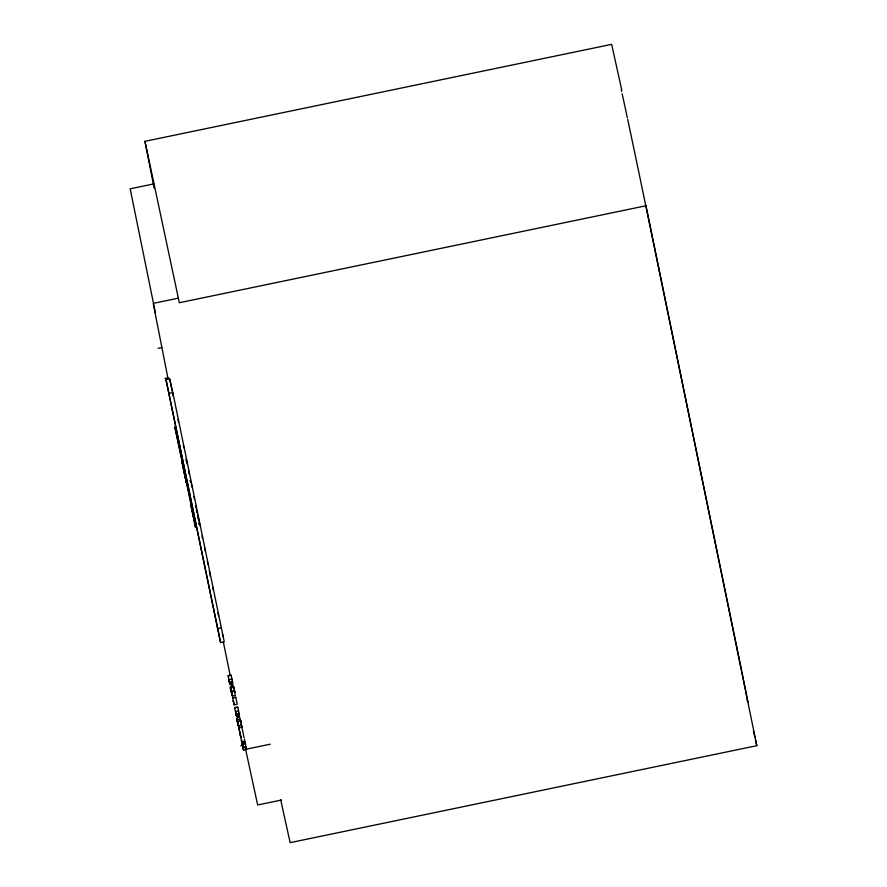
<?xml version="1.0" encoding="UTF-8"?>
<svg xmlns="http://www.w3.org/2000/svg" width="887" height="887" viewBox="0 0 887 887"><rect width="100%" height="100%" fill="white"/><g stroke="black" fill="none" stroke-linecap="round" stroke-linejoin="round"><path stroke-width="1.33" d="M154.161 188.232L144.958 141.321L611.642 44.35L621.754 90.03M153.817 183.897L130.178 188.809L155.402 312.756M154.515 303.11L178.154 298.198M158.074 348.336L161.733 347.582M164.96 378.416L168.619 377.651M165.98 379.514L169.639 378.749L172.81 392.597L224.234 641.778L220.575 642.532L165.98 379.514L220.575 642.532M169.151 393.362L172.81 392.597M217.404 628.683L221.063 627.929M230.875 684.11L232.971 684.021L229.944 684.653L228.092 675.75L231.119 675.118L232.139 680.019M231.197 675.451L228.092 675.75M232.505 681.482L231.939 679.032L228.913 679.653L229.467 682.114L232.505 681.482L232.793 682.912L229.766 683.544L229.201 681.083M231.063 690.075C228.236 687.392 232.937 683.644 233.669 687.347L231.651 687.769M231.352 691.25L234.379 690.618L234.7 692.359L234.412 690.918M231.518 692.037L232.316 695.973L235.365 695.441L234.545 691.405M234.168 704.843L232.693 697.759L235.72 697.127L237.195 704.211L234.168 704.843L233.226 700.63L233.525 702.06M235.798 697.459L232.693 697.759M236.53 716.574L239.557 715.942L236.53 716.574L234.678 707.671L237.705 707.039L239.091 713.403L239.379 714.833L236.352 715.465L235.498 711.574L238.525 710.953M237.783 707.371L234.678 707.671M239.091 713.403L236.064 714.035L236.352 715.465M237.882 723.149C240.765 732.307 233.159 714.456 239.978 717.96M239.246 719.479L237.228 719.9L237.428 720.943M237.173 719.712L237.561 721.342L240.687 721.198M238.481 725.943L241.508 725.311L241.951 727.362L240.455 720.311M237.827 722.772L238.925 727.994L238.536 726.076L241.452 724.912M239.157 729.336L238.858 727.894L241.929 727.262M241.963 742.885L241.586 741L242.173 743.727L245.2 743.051L245.366 743.816L242.328 744.437L241.286 739.536L241.719 741.732L244.801 741.144L245.333 743.705M241.907 742.386L244.934 741.754M241.94 742.607L244.967 741.976L245.2 743.095M242.04 743.007L245.067 742.386M242.073 743.217L245.1 742.585M240.798 745.812L242.96 745.357M242.107 743.616L242.872 747.342L245.899 746.721L246.32 748.573M246.553 749.116L270.202 744.204M242.872 747.342L243.504 750.136L246.542 749.504L245.366 743.816M281.301 800.063L257.662 804.975L245.189 747.386M144.958 141.321L179.329 302.733L646.013 205.762L756.822 745.679L290.149 842.65L280.658 799.642M238.259 724.901L238.093 724.08L238.536 726.076M232.316 695.973L230.531 687.37L231.84 693.612M240.177 718.758L240.82 721.818M186.148 460.242L186.381 461.318M747.22 699.965L747.73 702.049M755.391 739.791L756.822 745.679M244.368 739.148L244.801 741.144M240.687 736.587L240.499 735.578M222.504 634.216L223.08 636.733M192.778 512.664L174.806 426.835L182.256 460.841M193.366 515.214L194.53 520.325M241.885 727.273L244.08 737.674M238.858 727.894L239.922 732.795M239.224 729.513L241.053 738.306L240.333 734.758M243.138 748.373L242.461 745.091M234.6 691.672L233.558 686.738L233.669 687.303M231.884 694.066L231.773 693.523M753.44 730.921L754.826 737.252M195.561 505.778L195.927 507.508M199.098 523.164L199.475 524.882M231.197 690.529L230.853 688.877L231.574 692.303M231.296 691.228L231.673 693.013L231.241 690.851M184.064 471.651L181.746 460.796L184.651 474.501M183.986 471.873L186.303 482.728L185.195 477.151M240.909 722.528L240.532 720.532M188.576 471.707L188.964 473.603M197.557 515.225L197.945 517.121M230.121 675.007L223.402 642.31M231.751 682.89L232.56 686.837M230.343 686.582L230.842 689.011M236.94 718.503L237.938 723.171M237.583 721.73L238.159 724.224M240.044 733.361L240.177 734.015M242.306 744.326L242.506 745.291M237.705 722.029L238.015 723.814M240.565 720.765L241.009 722.838M244.989 742.253L245.211 743.339M169.639 378.749L172.156 390.945M172.71 393.651L173.275 396.356M178.021 419.385L178.586 422.09M183.332 445.108L183.886 447.813M186.126 458.657L187.246 464.067M188.643 470.842L189.197 473.547M191.437 484.38L191.991 487.085M193.954 496.565L194.508 499.281M196.748 510.114L197.302 512.819M197.868 515.524L198.699 519.594M199.265 522.299L199.819 525.004M202.059 535.837L202.613 538.553M204.575 548.033L205.13 550.738M207.37 561.571L207.924 564.276M209.321 571.051L210.441 576.461M212.68 587.305L213.235 590.01M217.991 613.028L218.546 615.733M198.145 518.063L198.688 520.724M196.337 509.947L196.892 512.597M229.467 682.114L229.766 683.544M237.649 721.996L237.361 720.621L237.605 721.674M241.719 741.732L242.184 743.971M242.661 746.067L243.504 750.136M240.322 734.979L240.61 736.41M184.485 471.651L192.024 508.151M741.61 670.428L644.838 201.238A105.819 0.554 78.3 0 0 627.663 119.29M233.614 687.159L233.791 688.079M168.153 379.292L153.251 303.631M233.813 688.002L233.359 685.862M741.865 671.703L745.202 688.279M199.154 523.008L199.508 524.782M195.517 505.889L195.872 507.652M745.446 689.521L747.131 698.213M747.375 699.455L747.785 701.883M621.255 89.775A105.819 0.554 78.3 0 1 621.654 91.538M622.142 93.723A105.819 0.554 78.3 0 1 627.342 117.783M190.616 481.841L190.295 480.421L190.616 481.841M191.015 505.612L195.484 527.2L191.015 505.612M234.645 692.17L234.246 690.252L234.667 692.182"/></g></svg>
